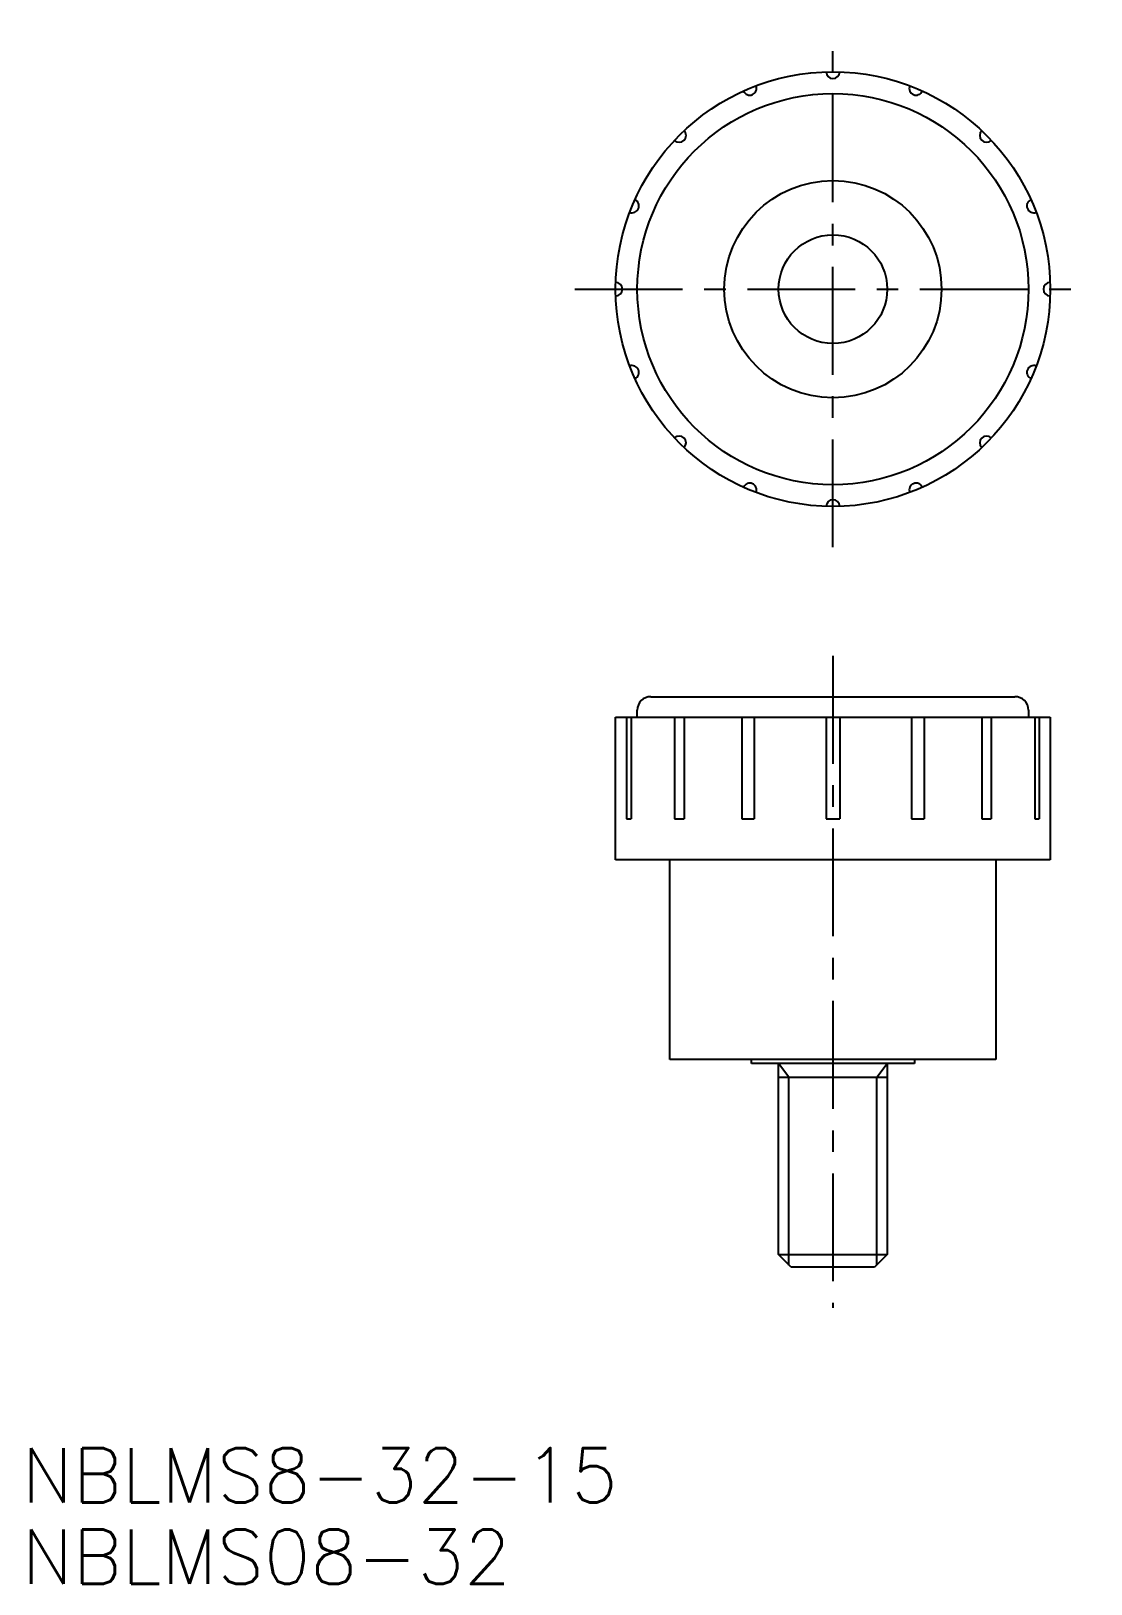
# Model space of a CAD drawing. Extents: x -9 to 69, y 12 to 126.
import ezdxf

# ---------------------------------------------------------------- set-up
doc = ezdxf.new("R2010")
doc.units = 0
doc.header["$LTSCALE"] = 0.25
doc.linetypes.add('CENTER', pattern=[50.8, 31.75, -6.35, 6.35, -6.35])
doc.layers.get('0').update_dxf_attribs({"linetype": 'CONTINUOUS'})
doc.layers.add('CENTER', color=1, linetype='CENTER')
doc.styles.get("Standard").update_dxf_attribs({"font": 'TXT.shx'})

msp = doc.modelspace()

# ---------------------------------------------------------------- linework, layer by layer
for p, q in [((36.6, 77), (63.4, 77)), ((34, 65), (34, 75.5)), ((34, 75.5), (35.6, 75.5)), ((34.80127, 75.5), (34.80127, 68)), ((35.143249, 75.5), (35.143249, 68)), ((35.6, 75.5), (35.6, 76)), ((35.6, 75.5), (64.4, 75.5)), ((38.338306, 75.5), (38.338306, 68)), ((39.045326, 75.5), (39.045326, 68)), ((43.291158, 75.5), (43.291158, 68)), ((44.211551, 75.5), (44.211551, 68)), ((49.500061, 75.5), (49.500061, 68)), ((50.499939, 75.5), (50.499939, 68)), ((55.788449, 75.5), (55.788449, 68)), ((56.708842, 75.5), (56.708842, 68)), ((60.954674, 75.5), (60.954674, 68)), ((61.661694, 75.5), (61.661694, 68)), ((64.4, 76), (64.4, 75.5)), ((64.4, 75.5), (66, 75.5)), ((64.856751, 75.5), (64.856751, 68)), ((65.19873, 75.5), (65.19873, 68)), ((66, 75.5), (66, 65)), ((34.80127, 68), (35.143249, 68)), ((38.338306, 68), (39.045326, 68)), ((43.291158, 68), (44.211551, 68)), ((49.500061, 68), (50.499939, 68)), ((55.788449, 68), (56.708842, 68)), ((60.954674, 68), (61.661694, 68)), ((64.856751, 68), (65.19873, 68)), ((38, 65), (34, 65)), ((38, 50.3), (38, 65)), ((62, 65), (38, 65)), ((62, 65), (62, 50.3)), ((66, 65), (62, 65)), ((44, 50.3), (38, 50.3)), ((56, 50.3), (44, 50.3)), ((44, 50), (44, 50.3)), ((62, 50.3), (56, 50.3)), ((56, 50.3), (56, 50)), ((46, 50), (44, 50)), ((46, 35.92865), (46, 50)), ((54, 50), (46, 50)), ((54, 50), (54, 35.92865)), ((56, 50), (54, 50)), ((46, 49), (54, 49)), ((46, 35.92865), (54, 35.92865)), ((46.92865, 35), (46, 35.92865)), ((54, 35.92865), (53.07135, 35)), ((53.07135, 35), (46.92865, 35))]:
    msp.add_line(p, q)
at = {"color": 3}
for p, q in [((46.767, 49), (46, 50)), ((53.233, 49), (54, 50)), ((46.767, 35.16165), (46.767, 49)), ((53.233, 35.16165), (53.233, 49))]:
    msp.add_line(p, q, dxfattribs=at)
for radius in [16, 14.4, 8, 4]:
    msp.add_circle((50, 107), radius)
for centre, radius, start, end in [((50, 123), 0.5, 180.895283, 359.104717), ((43.877065, 121.782073), 0.5, 203.395283, 21.604717), ((56.122935, 121.782073), 0.5, 158.395283, 336.604717), ((38.686292, 118.313708), 0.5, 225.895283, 44.104717), ((61.313708, 118.313708), 0.5, 135.895283, 314.104717), ((35.217927, 113.122935), 0.5, 248.395283, 66.604717), ((64.782073, 113.122935), 0.5, 113.395283, 291.604717), ((34, 107), 0.5, 270.895283, 89.104717), ((66, 107), 0.5, 90.895283, 269.104717), ((35.217927, 100.877065), 0.5, 293.395283, 111.604717), ((64.782073, 100.877065), 0.5, 68.395283, 246.604717), ((38.686292, 95.686292), 0.5, 315.895283, 134.104717), ((61.313708, 95.686292), 0.5, 45.895283, 224.104717), ((43.877065, 92.217927), 0.5, 338.395283, 156.604717), ((56.122935, 92.217927), 0.5, 23.395283, 201.604717), ((50, 91), 0.5, 0.895283, 179.104717), ((36.6, 76), 1, 90, 180), ((63.4, 76), 1, 0, 90)]:
    msp.add_arc(centre, radius, start, end)
at = {"layer": 'CENTER', "color": 1, "linetype": 'CENTER'}
for p, q in [((50, 88), (50, 126)), ((31, 107), (69, 107)), ((50, 80), (50, 32))]:
    msp.add_line(p, q, dxfattribs=at)

# ---------------------------------------------------------------- texts
at = {"color": 7, "linetype": 'CONTINUOUS'}
for s, p in [('NBLMS8-32-15', (-9.725899, 17.682791)), ('NBLMS08-32', (-9.725899, 11.682791))]:
    msp.add_text(s, height=4, dxfattribs=at).set_placement(p)

doc.saveas('drawing.dxf')
